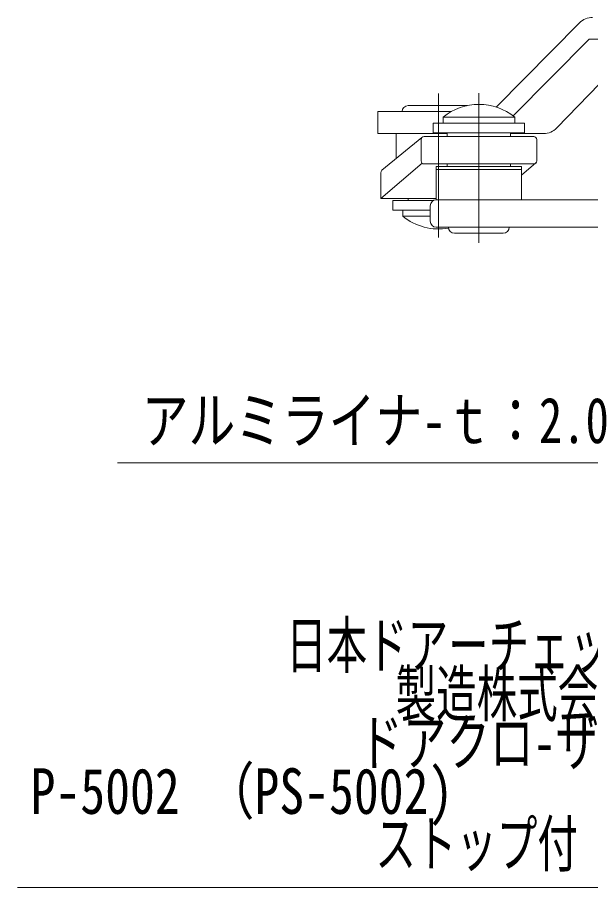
# Model space of a CAD drawing. Units: millimetres at full size; details may follow other scales. Extents: x -600 to 2301, y -735 to 832.
# Drawn here: x -253.6 to -159.4, y 143.9 to 287 of the extents above; entities that cross this region are included whole.
import ezdxf
from ezdxf.enums import TextEntityAlignment as Align

# ---------------------------------------------------------------- set-up
doc = ezdxf.new("R2010")
doc.units = ezdxf.units.MM
doc.header["$LTSCALE"] = 3
doc.linetypes.add('CHAIN2', pattern=[12, 9, -1, 1, -1])
doc.layers.add('0-0_アンカー', color=7, linetype='Continuous', lineweight=18)
doc.layers.add('0-8_CSLAYER2', color=7, linetype='Continuous', lineweight=18)
doc.styles.add('ＭＳ ゴシック', font='')
doc.styles.get('ＭＳ ゴシック').set_extended_font_data('MS Gothic')

msp = doc.modelspace()

# ---------------------------------------------------------------- linework, layer by layer
at = {"layer": '0-0_アンカー'}
msp.add_line((-155.185, 143.859), (-253.614, 143.859), dxfattribs=at)
at = {"layer": '0-8_CSLAYER2', "color": 3}
for p, q in [((-161.217, 286.085), (-174.915, 272.227)), ((-159.677, 283.375), (-172.13, 270.778)), ((-150.872, 283.375), (-164.987, 268.789)), ((-114.397, 283.375), (-159.677, 283.375)), ((-189.397, 272.476), (-179.696, 272.476)), ((-194.397, 271.476), (-182.353, 271.476)), ((-194.397, 271.476), (-194.397, 267.876)), ((-183.673, 269.575), (-183.673, 270.576)), ((-183.673, 270.576), (-171.873, 270.576)), ((-171.873, 269.575), (-171.873, 270.576)), ((-185.273, 267.976), (-185.273, 269.575)), ((-185.273, 269.575), (-170.273, 269.575)), ((-170.273, 267.976), (-170.273, 269.575)), ((-194.397, 267.876), (-182.973, 267.876)), ((-191.397, 267.876), (-191.397, 263.724)), ((-170.273, 267.976), (-185.273, 267.976)), ((-182.973, 267.373), (-182.973, 267.976)), ((-172.573, 267.976), (-172.573, 267.373)), ((-167.143, 267.876), (-172.573, 267.876)), ((-187.137, 267.217), (-193.714, 261.824)), ((-187.273, 266.874), (-187.273, 263.374)), ((-168.773, 267.373), (-186.773, 267.373)), ((-168.273, 263.374), (-168.273, 266.874)), ((-187.076, 262.975), (-193.897, 257.175)), ((-168.773, 262.874), (-186.773, 262.874)), ((-184.773, 262.476), (-170.773, 262.476)), ((-184.773, 256.975), (-184.773, 261.976)), ((-184.773, 261.976), (-170.773, 261.976)), ((-182.973, 262.874), (-182.973, 262.476)), ((-172.573, 262.476), (-172.573, 262.874)), ((-170.773, 261.021), (-168.41, 263.03)), ((-170.773, 261.976), (-170.773, 262.476)), ((-170.773, 256.975), (-170.773, 261.976)), ((-193.897, 261.438), (-193.897, 257.175)), ((-184.773, 257.175), (-193.897, 257.175)), ((-191.897, 256.876), (-191.897, 255.276)), ((-191.897, 256.876), (-185.209, 256.876)), ((-189.417, 257.175), (-189.417, 256.876)), ((-119.897, 256.975), (-184.773, 256.975)), ((-185.773, 255.276), (-191.897, 255.276)), ((-185.773, 255.976), (-185.773, 253.476)), ((-184.773, 252.475), (-141.397, 252.475)), ((-173.773, 251.476), (-181.773, 251.476))]:
    msp.add_line(p, q, dxfattribs=at)
at = {"layer": '0-8_CSLAYER2', "linetype": 'CHAIN2'}
for p, q in [((-184.397, 274.476), (-184.397, 250.776)), ((-177.773, 274.495), (-177.773, 249.876))]:
    msp.add_line(p, q, dxfattribs=at)
at = {"layer": '0-8_CSLAYER2'}
msp.add_line((-155.172, 213.729), (-237.172, 213.729), dxfattribs=at)
at = {"layer": '0-8_CSLAYER2', "color": 3}
for points in [[(-184.773, 256.975), (-184.773, 261.976), (-184.773, 262.476), (-177.397, 262.476)], [(-190.298, 255.276), (-190.298, 254.275), (-185.773, 254.275)]]:
    msp.add_lwpolyline(points, dxfattribs=at)
for centre, radius, start, end in [((-159.084, 283.975), 3, 90, 135.331), ((-189.397, 271.476), 1, 90, 180), ((-177.773, 263.338), 9.338, 50.815, 129.185), ((-167.143, 270.876), 3, 270, 315.939), ((-186.773, 266.874), 0.5, 90, 180), ((-168.773, 266.874), 0.5, 0, 90), ((-186.773, 263.374), 0.5, 180, 270), ((-168.773, 263.374), 0.5, 270, 0), ((-193.397, 261.438), 0.5, 129.346, 180), ((-184.773, 255.976), 1, 90, 180), ((-184.397, 261.514), 9.338, 230.815, 280.026), ((-184.773, 253.476), 1, 180, 270), ((-181.773, 252.475), 1, 180, 270), ((-173.773, 252.475), 1, 270, 0)]:
    msp.add_arc(centre, radius, start, end, dxfattribs=at)

# ---------------------------------------------------------------- texts
at = {"layer": '0-0_アンカー', "color": 3, "style": 'ＭＳ ゴシック'}
for s, width, p in [('日本ドアーチェック', 0.65, (-209.452, 177.733)), ('製造株式会社', 0.65, (-191.452, 169.734)), ('ドアクロ-ザ-', 0.7, (-197.452, 161.734)), ('P-5002 （PS-5002)', 0.8, (-251.452, 153.733)), ('ストップ付', 0.65, (-194.783, 145.077))]:
    msp.add_text(s, height=7.507, dxfattribs=dict(at, width=width)).set_placement(p, align=Align.BOTTOM_LEFT)
at = {"layer": '0-8_CSLAYER2', "color": 3, "style": 'ＭＳ ゴシック', "width": 0.75}
msp.add_text('アルミライナ-ｔ：2.0\u3000', height=7.507, dxfattribs=at).set_placement((-233.172, 214.705), align=Align.BOTTOM_LEFT)

doc.saveas('drawing.dxf')
